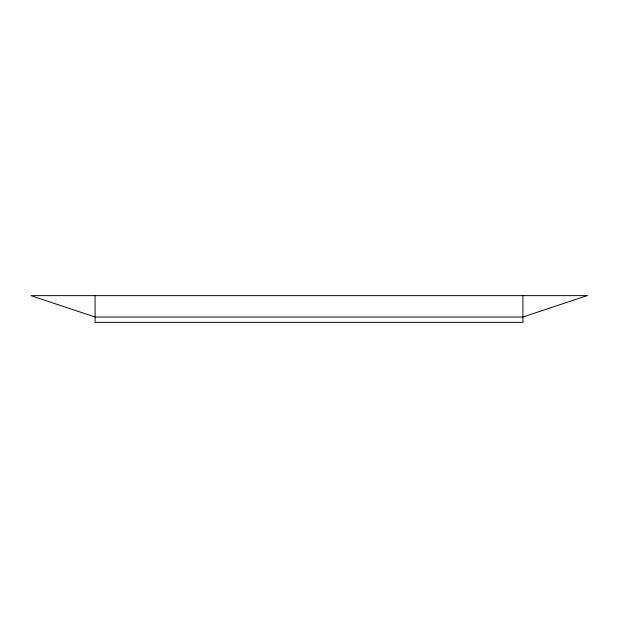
<?xml version="1.0" encoding="UTF-8"?>
<svg xmlns="http://www.w3.org/2000/svg" width="618" height="618" viewBox="0 0 618 618"><rect width="100%" height="100%" fill="white"/><g stroke="black" fill="none" stroke-linecap="round" stroke-linejoin="round"><path stroke-width="0.93" d="M522.921 295.628L522.921 322.372L95.079 322.372L95.079 295.628M587.1 295.628L522.921 317.019L95.079 317.019L30.9 295.628L587.1 295.628"/></g></svg>
